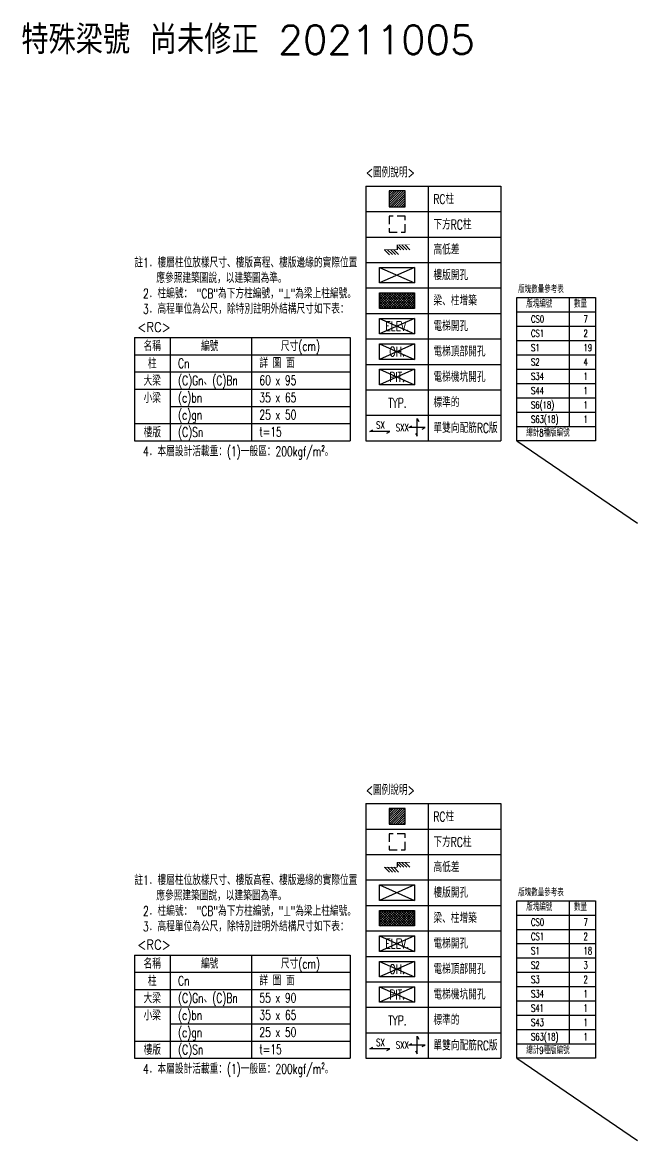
# Model space of a CAD drawing. Header units: millimetres. Extents: x -3377 to 119122, y -22007 to 15479.
# Drawn here: x 68796 to 72662, y -18127 to -11101 of the extents above; entities that cross this region are included whole.
import ezdxf
from ezdxf.enums import TextEntityAlignment as Align

# ---------------------------------------------------------------- set-up
doc = ezdxf.new("R2010")
doc.units = ezdxf.units.MM
doc.header["$LTSCALE"] = 150
doc.header["$MEASUREMENT"] = 0
doc.linetypes.add('HIDDEN', pattern=[0.375, 0.25, -0.125])
for name, color, linetype in [('NOTE2', 2, 'Continuous'), ('S-AXI', 1, 'Continuous'), ('S-AXIS', 1, 'Continuous'), ('S-COL', 7, 'Continuous'), ('S-COLB', 4, 'HIDDEN'), ('S-HATCHCOL', 13, 'Continuous'), ('S-OPEN', 13, 'Continuous'), ('S-SLAB', 5, 'Continuous'), ('S-TAB', 4, 'Continuous'), ('S-TEXT', 2, 'Continuous'), ('S-THIN', 201, 'Continuous'), ('S-TITLE', 2, 'Continuous'), ('SLAB', 7, 'Continuous'), ('TEXT', 2, 'Continuous')]:
    doc.layers.add(name, color=color, linetype=linetype)
doc.styles.add('4C', font='romans.shx', dxfattribs={"width": 0.9, "height": 52.5, "bigfont": '1lsp.shx'})
doc.styles.add('CS4', font='romans.shx', dxfattribs={"width": 0.7, "height": 45, "bigfont": 'lsp.shx'})

# ---------------------------------------------------------------- blocks, each defined once
blk = doc.blocks.new('圖例說明')
at = {"layer": 'S-HATCHCOL'}
h = blk.add_hatch(dxfattribs=at)
h.set_pattern_fill('ANSI31', color=256, scale=60, style=0)
h.set_pattern_definition([(45, (1.3676, 481.526), (-5.3033, 5.3033), [])])
h.paths.add_polyline_path([(109.2, 1102.5), (184.2, 1102.5), (184.2, 1177.5), (109.2, 1177.5)])
h = blk.add_hatch(dxfattribs=at)
h.set_pattern_fill('ANSI37', color=256, scale=67.5)
h.set_pattern_definition([(45, (-92186.061, -6241.679), (-5.9662135, 5.9662135), []), (135, (-92186.061, -6241.679), (-5.9662135, -5.9662135), [])])
h.paths.add_polyline_path([(64.3, 696.5), (229, 696.5), (229, 623.5), (64.3, 623.5)])
at = {"layer": 'S-COL'}
blk.add_lwpolyline([(109.2, 1102.5), (184.2, 1102.5), (184.2, 1177.5), (109.2, 1177.5)], close=True, dxfattribs=at)
at = {"layer": 'S-COLB'}
blk.add_lwpolyline([(109.2, 982.5), (184.2, 982.5), (184.2, 1057.5), (109.2, 1057.5)], close=True, dxfattribs=at)
at = {"layer": 'S-OPEN'}
for p, q in [((64.3, 816.5), (229, 743.5)), ((229, 816.5), (64.3, 743.5)), ((64.3, 576.5), (229, 503.5)), ((229, 576.5), (64.3, 503.5)), ((64.3, 456.5), (229, 383.5)), ((229, 456.5), (64.3, 383.5)), ((64.3, 336.5), (229, 263.5)), ((229, 336.5), (64.3, 263.5))]:
    blk.add_line(p, q, dxfattribs=at)
at = {"layer": 'S-SLAB'}
for points in [[(64.3, 816.5), (229, 816.5), (229, 743.5), (64.3, 743.5)], [(64.3, 696.5), (229, 696.5), (229, 623.5), (64.3, 623.5)], [(64.3, 576.5), (229, 576.5), (229, 503.5), (64.3, 503.5)], [(64.3, 456.5), (229, 456.5), (229, 383.5), (64.3, 383.5)], [(64.3, 336.5), (229, 336.5), (229, 263.5), (64.3, 263.5)]]:
    blk.add_lwpolyline(points, close=True, dxfattribs=at)
at = {"layer": 'S-TAB'}
for p, q in [((0, 1200), (635.3, 1200)), ((0, 1200), (0, 0)), ((293.3, 1200), (293.3, 0)), ((635.3, 1200), (635.3, 0)), ((0, 1080), (635.3, 1080)), ((0, 960), (635.3, 960)), ((0, 840), (635.3, 840)), ((0, 720), (635.3, 720)), ((0, 600), (635.3, 600)), ((0, 480), (635.3, 480)), ((0, 360), (635.3, 360)), ((0, 240), (635.3, 240)), ((0, 120), (635.3, 120)), ((0, 0), (635.3, 0))]:
    blk.add_line(p, q, dxfattribs=at)
at = {"layer": 'S-THIN'}
for p, q in [((87.8, 900), (111.1, 876.7)), ((102.2, 900), (125.2, 877)), ((116.5, 900), (139.6, 877)), ((130.9, 900), (153.9, 877)), ((146.7, 923), (146.7, 900)), ((146.7, 917.4), (164.3, 899.7)), ((155.4, 923), (178.4, 900)), ((169.7, 923), (192.8, 900)), ((184.1, 923), (207.1, 900))]:
    blk.add_line(p, q, dxfattribs=at)
at = {"layer": 'S-THIN', "const_width": 2.54}
for points in [[(85.5, 900), (146.7, 900)], [(207.8, 923), (146.7, 923)]]:
    blk.add_lwpolyline(points, dxfattribs=at)
at = {"layer": 'SLAB', "color": 1}
for p, q in [((279.1, 62.4), (202.7, 62.4)), ((240.9, 20.9), (240.9, 104)), ((112, 43.7), (18.8, 43.7))]:
    blk.add_line(p, q, dxfattribs=at)
for points in [[(202.7, 62.4), (216.2, 70.2)], [(240.9, 104), (248.7, 90.5)], [(265.6, 54.6), (279.1, 62.4)], [(18.8, 43.7), (32.3, 51.5)], [(98.5, 35.9), (112, 43.7)], [(233.1, 34.4), (240.9, 20.9)]]:
    blk.add_lwpolyline(points, dxfattribs=at)
at = {"layer": 'S-TEXT', "style": 'CS4', "width": 0.7}
for s, p in [('<圖例說明>', (0, 1263.9)), ('RC柱', (317.9, 1138.5)), ('下方RC柱', (317.9, 1018.5)), ('高低差', (317.9, 900)), ('樓版開孔', (317.9, 780)), ('梁、柱增築', (317.9, 660)), ('電梯開孔', (317.9, 540)), ('電梯頂部開孔', (317.9, 420)), ('電梯機坑開孔', (317.9, 300)), ('TYP.', (104.1, 178.1)), ('標準的', (317.9, 180)), ('單雙向配筋RC版', (317.9, 60))]:
    blk.add_text(s, height=45, dxfattribs=at).set_placement(p, align=Align.MIDDLE_LEFT)
for s, p in [('ELEV.', (146.7, 540)), ('OH.', (146.7, 420)), ('PIT.', (146.7, 300))]:
    blk.add_text(s, height=45, dxfattribs=at).set_placement(p, align=Align.MIDDLE)
at = {"layer": 'SLAB', "color": 2, "style": 'CS4', "width": 0.7}
for s, p in [('SX', (68.1, 74.5)), ('SXX', (171, 62.1))]:
    blk.add_text(s, height=33.75, dxfattribs=at).set_placement(p, align=Align.MIDDLE_CENTER)

msp = doc.modelspace()

# ---------------------------------------------------------------- linework, layer by layer
at = {"layer": 'DEFPOINTS'}
for points in [[(71902.4, -13729.37), (72662.4, -14247.05)], [(71902.4, -17609.44), (72662.4, -18127.11)]]:
    msp.add_lwpolyline(points, dxfattribs=at)
at = {"layer": 'S-AXI'}
for points in [[(71902.4, -12829.37), (72397.4, -12829.37), (72397.4, -13729.37), (71902.4, -13729.37)], [(71902.4, -16619.44), (72397.4, -16619.44), (72397.4, -17609.44), (71902.4, -17609.44)]]:
    msp.add_lwpolyline(points, close=True, dxfattribs=at)
at = {"layer": 'S-AXIS'}
for p, q in [((72232.4, -12829.37), (72232.4, -13639.37)), ((71902.4, -12919.37), (72397.4, -12919.37)), ((71902.4, -13009.37), (72397.4, -13009.37)), ((71902.4, -13099.37), (72397.4, -13099.37)), ((71902.4, -13189.37), (72397.4, -13189.37)), ((71902.4, -13279.37), (72397.4, -13279.37)), ((71902.4, -13369.37), (72397.4, -13369.37)), ((71902.4, -13459.37), (72397.4, -13459.37)), ((71902.4, -13549.37), (72397.4, -13549.37)), ((71902.4, -13639.37), (72397.4, -13639.37)), ((72232.4, -16619.44), (72232.4, -17519.44)), ((71902.4, -16709.44), (72397.4, -16709.44)), ((71902.4, -16799.44), (72397.4, -16799.44)), ((71902.4, -16889.44), (72397.4, -16889.44)), ((71902.4, -16979.44), (72397.4, -16979.44)), ((71902.4, -17069.44), (72397.4, -17069.44)), ((71902.4, -17159.44), (72397.4, -17159.44)), ((71902.4, -17249.44), (72397.4, -17249.44)), ((71902.4, -17339.44), (72397.4, -17339.44)), ((71902.4, -17429.44), (72397.4, -17429.44)), ((71902.4, -17519.44), (72397.4, -17519.44))]:
    msp.add_line(p, q, dxfattribs=at)
at = {"layer": 'S-TAB'}
for p, q in [((69499.9, -13081.37), (70855.3, -13081.37)), ((69499.9, -13081.37), (69499.9, -13729.37)), ((69724.9, -13081.37), (69724.9, -13729.37)), ((70235.69, -13081.37), (70235.69, -13729.37)), ((70855.3, -13081.37), (70855.3, -13729.37)), ((69499.9, -13189.37), (70855.3, -13189.37)), ((69499.9, -13297.37), (70855.3, -13297.37)), ((69499.9, -13405.37), (70855.3, -13405.37)), ((69724.9, -13513.37), (70855.3, -13513.37)), ((69499.9, -13621.37), (70855.3, -13621.37)), ((69499.9, -13729.37), (70855.3, -13729.37)), ((69499.9, -16961.44), (70855.3, -16961.44)), ((69499.9, -16961.44), (69499.9, -17609.44)), ((69724.9, -16961.44), (69724.9, -17609.44)), ((70235.69, -16961.44), (70235.69, -17609.44)), ((70855.3, -16961.44), (70855.3, -17609.44)), ((69499.9, -17069.44), (70855.3, -17069.44)), ((69499.9, -17177.44), (70855.3, -17177.44)), ((69499.9, -17285.44), (70855.3, -17285.44)), ((69724.9, -17393.44), (70855.3, -17393.44)), ((69499.9, -17501.44), (70855.3, -17501.44)), ((69499.9, -17609.44), (70855.3, -17609.44))]:
    msp.add_line(p, q, dxfattribs=at)

# ---------------------------------------------------------------- block references
at = {"layer": 'S-TEXT', "xscale": 1.333333333333333, "yscale": 1.333333333333333, "zscale": 1.333333333333333}
for p in [(70955.3, -13729.37), (70955.3, -17609.44)]:
    msp.add_blockref('圖例說明', p, dxfattribs=at)

# ---------------------------------------------------------------- texts
at = {"layer": 'NOTE2', "style": '4C', "width": 0.9}
for p in [(69623.51, -13015.66), (69623.51, -16895.73)]:
    msp.add_text('<RC>', height=60, dxfattribs=at).set_placement(p, align=Align.MIDDLE_CENTER)
at = {"layer": 'S-TEXT', "linetype": 'Continuous', "style": 'CS4', "width": 0.7}
for s, p in [('註1．樓層柱位放樣尺寸、樓版高程、樓版邊緣的實際位置', (69499.9, -12640.54)), ('\u3000\u3000 應參照建築圖說，以建築圖為準。', (69499.9, -12737.48)), ('\u30002．柱編號： "CB"為下方柱編號，"⊥"為梁上柱編號。', (69499.9, -12834.43)), ('\u30003．高程單位為公尺，除特別註明外結構尺寸如下表：', (69499.9, -12931.37)), ('\u30004．本層設計活載重：(1)一般區：200kgf/m²。', (69499.9, -13826.31)), ('註1．樓層柱位放樣尺寸、樓版高程、樓版邊緣的實際位置', (69499.9, -16520.61)), ('\u3000\u3000 應參照建築圖說，以建築圖為準。', (69499.9, -16617.55)), ('\u30002．柱編號： "CB"為下方柱編號，"⊥"為梁上柱編號。', (69499.9, -16714.49)), ('\u30003．高程單位為公尺，除特別註明外結構尺寸如下表：', (69499.9, -16811.44)), ('\u30004．本層設計活載重：(1)一般區：200kgf/m²。', (69499.9, -17706.38))]:
    msp.add_text(s, height=60, dxfattribs=at).set_placement(p)
at = {"layer": 'S-TEXT', "style": 'CS4', "width": 0.7}
for s, p in [('版塊數量參考表', (71911.67, -12800.84)), ('版塊編號', (71962.4, -12892.37)), ('數量', (72262.4, -12892.37)), ('總計8種版編號', (71962.4, -13702.37)), ('版塊數量參考表', (71911.67, -16590.91)), ('版塊編號', (71962.4, -16682.44)), ('數量', (72262.4, -16682.44)), ('總計9種版編號', (71962.4, -17582.44))]:
    msp.add_text(s, height=45, dxfattribs=at).set_placement(p)
for s, p in [('名稱', (69612.4, -13135.37)), ('編號', (69973.48, -13135.37)), ('尺寸(cm)', (70543.85, -13135.37)), ('柱', (69612.4, -13245.23)), ('大梁', (69612.4, -13353.23)), ('小梁', (69612.4, -13461.23)), ('樓版', (69612.4, -13677.23)), ('名稱', (69612.4, -17015.44)), ('編號', (69973.48, -17015.44)), ('尺寸(cm)', (70543.85, -17015.44)), ('柱', (69612.4, -17125.3)), ('大梁', (69612.4, -17233.3)), ('小梁', (69612.4, -17341.3)), ('樓版', (69612.4, -17557.3))]:
    msp.add_text(s, height=60, dxfattribs=at).set_placement(p, align=Align.MIDDLE_CENTER)
for s, p in [('詳 圖 面', (70285.69, -13241.7)), ('Cn', (69774.9, -13242.85)), ('(C)Gn、(C)Bn', (69774.9, -13350.85)), ('60 x 95', (70285.69, -13349.7)), ('(c)bn', (69774.9, -13458.85)), ('35 x 65', (70285.69, -13457.7)), ('(c)gn', (69774.9, -13566.85)), ('25 x 50', (70285.69, -13565.7)), ('(C)Sn', (69774.9, -13674.85)), ('t=15', (70285.69, -13673.7)), ('Cn', (69774.9, -17122.92)), ('詳 圖 面', (70285.69, -17121.77)), ('(C)Gn、(C)Bn', (69774.9, -17230.92)), ('55 x 90', (70285.69, -17229.77)), ('(c)bn', (69774.9, -17338.92)), ('35 x 65', (70285.69, -17337.77)), ('(c)gn', (69774.9, -17446.92)), ('25 x 50', (70285.69, -17445.77)), ('(C)Sn', (69774.9, -17554.92)), ('t=15', (70285.69, -17553.77))]:
    msp.add_text(s, height=60, dxfattribs=at).set_placement(p, align=Align.MIDDLE_LEFT)
at = {"layer": 'S-TITLE', "style": 'CS4'}
msp.add_text('特殊梁號 尚未修正 20211005', height=180, dxfattribs=at).set_placement((68789.41, -11299.59))
at = {"layer": 'TEXT', "style": 'CS4', "width": 0.7}
for s, p in [('CS0', (71992.4, -12986.87)), ('7', (72322.4, -12986.87)), ('CS1', (71992.4, -13076.87)), ('2', (72322.4, -13076.87)), ('S1', (71992.4, -13166.87)), ('19', (72322.4, -13166.87)), ('S2', (71992.4, -13256.87)), ('4', (72322.4, -13256.87)), ('S34', (71992.4, -13346.87)), ('1', (72322.4, -13346.87)), ('S44', (71992.4, -13436.87)), ('1', (72322.4, -13436.87)), ('S6(18)', (71992.4, -13526.87)), ('1', (72322.4, -13526.87)), ('S63(18)', (71992.4, -13616.87)), ('1', (72322.4, -13616.87)), ('CS0', (71992.4, -16776.94)), ('7', (72322.4, -16776.94)), ('CS1', (71992.4, -16866.94)), ('2', (72322.4, -16866.94)), ('S1', (71992.4, -16956.94)), ('18', (72322.4, -16956.94)), ('S2', (71992.4, -17046.94)), ('3', (72322.4, -17046.94)), ('S3', (71992.4, -17136.94)), ('2', (72322.4, -17136.94)), ('S34', (71992.4, -17226.94)), ('1', (72322.4, -17226.94)), ('S41', (71992.4, -17316.94)), ('1', (72322.4, -17316.94)), ('S43', (71992.4, -17406.94)), ('1', (72322.4, -17406.94)), ('S63(18)', (71992.4, -17496.94)), ('1', (72322.4, -17496.94))]:
    msp.add_text(s, height=45, dxfattribs=at).set_placement(p)

doc.saveas('drawing.dxf')
